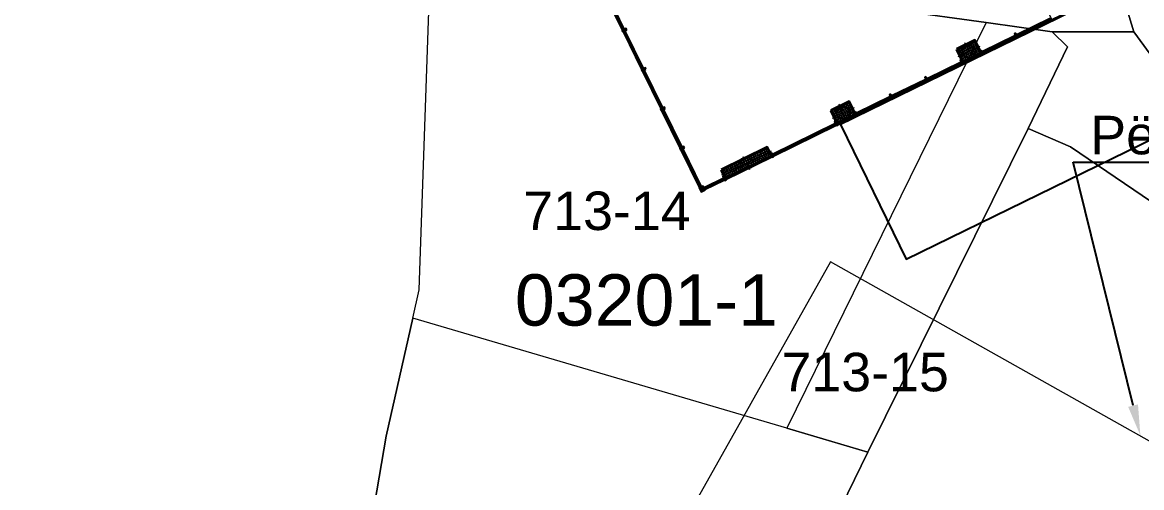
# Model space of a CAD drawing. Header units: metres. Extents: x 7511825 to 7512099, y 4692231 to 4692445.
# Drawn here: x 7511850.16 to 7511893.77, y 4692347.68 to 4692365.8 of the extents above; entities that cross this region are included whole.
import ezdxf
from ezdxf import colors
from ezdxf.entities.mleader import LeaderData, LeaderLine
from ezdxf.math import Vec2, Vec3

# ---------------------------------------------------------------- set-up
doc = ezdxf.new("R2010")
doc.units = ezdxf.units.M
doc.header["$XCLIPFRAME"] = 0
doc.header["$PDMODE"] = 32
doc.header["$PDSIZE"] = 0.5
for name, color, linetype, lineweight in [('- lokalet e_Pen_No__132', 255, 'Continuous', 0), ('A - Alumil_Pen_No__102', 254, 'Continuous', 13), ('A - Alumil_Pen_No__42', 8, 'Continuous', 25), ('A - Muret_Pen_No__7', 7, 'Continuous', 35), ('A - Perdhesa Polyine_Pen_No__6', 1, 'Continuous', 0), ('A - Pllaka mbi bodrum_Pen_No__42', 8, 'Continuous', 25), ('A - Pllaka Suteren_Pen_No__42', 8, 'Continuous', 25), ('A - Shtyllat_Pen_No__1', 7, 'Continuous', 0), ('A - Shtyllat_Pen_No__7', 7, 'Continuous', 35), ('leja xeni', 1, 'Continuous', 0), ('Parcela Baze', 7, 'Continuous', 0)]:
    doc.layers.add(name, color=color, linetype=linetype, lineweight=lineweight)
for name, color, linetype in [('A - Alumil', 7, 'Continuous'), ('A - Muret', 7, 'Continuous'), ('A - Pllaka mbi bodrum', 7, 'Continuous'), ('A - Pllaka Suteren', 7, 'Continuous'), ('A - Shtyllat', 7, 'Continuous'), ('fer +', 32, 'Continuous'), ('Nr Parceles Baze', 7, 'Continuous'), ('PARCELA', 7, 'Continuous')]:
    doc.layers.add(name, color=color, linetype=linetype)
doc.layers.add('parcelat e vjetra', color=7, linetype='Continuous', lineweight=0, true_color=0x848443)
doc.layers.add('parcelat e vjetra nr', color=7, linetype='Continuous', lineweight=0, true_color=0x848443)
doc.styles.get("Standard").update_dxf_attribs({"font": 'arial.ttf'})
picture_1 = doc.add_image_def('image1.tif', size_in_pixel=(11235, 8447))
pattern_1 = [(45, (0, 0), (-45.96194, 45.96194), []), (135, (0, 0), (45.96194, 45.96194), [])]
pattern_2 = [(45, (0, 0), (-79.5495, 79.5495), []), (45, (-26.52, 26.52), (-79.5495, 79.5495), [])]

# ---------------------------------------------------------------- blocks, each defined once
blk = doc.blocks.new('Slab_1', base_point=(-1850, -19001))
at = {"layer": 'A - Pllaka Suteren_Pen_No__42', "color": 8, "linetype": 'Continuous', "lineweight": 25, "flags": 128}
blk.add_lwpolyline([(-1850, -19001), (52100, -19001), (52100, 0), (0, 0), (0, -8551), (-1850, -8551)], close=True, dxfattribs=at)
blk = doc.blocks.new('Slab_5', base_point=(52202, -19051))
at = {"layer": 'A - Pllaka mbi bodrum_Pen_No__42', "color": 8, "linetype": 'Continuous', "lineweight": 25, "flags": 128}
blk.add_lwpolyline([(52202, -19051), (4150, -19050), (4150, -24901), (27100, -24901), (27100, -53141), (34367, -53141), (34572, -54048), (58272, -48655), (58121, -47975), (60180, -47516), (56977, -33242), (55470, -33580), (54395, -28800), (53758, -28901), (42448, -29954), (42022, -24921), (53287, -23873)], close=True, dxfattribs=at)
blk = doc.blocks.new('Slab_7', base_point=(4150, -19050))
at = {"layer": 'A - Pllaka mbi bodrum_Pen_No__42', "color": 8, "linetype": 'Continuous', "lineweight": 25, "flags": 128}
blk.add_lwpolyline([(4150, -19050), (4150, -24901), (27100, -24901), (27100, -53141), (34367, -53141), (34572, -54048), (55898, -49195), (55730, -48438), (52543, -34237), (55470, -33580), (54395, -28800), (53758, -28901), (42448, -29954), (42022, -24921), (53287, -23873), (52202, -19051)], close=True, dxfattribs=at)
blk = doc.blocks.new('Wall_227', base_point=(-1850, -19001))
at = {"layer": 'A - Muret', "linetype": 'Continuous', "lineweight": 0, "true_color": 0x000000}
for points in [[(-1800, -8666), (-1850, -8666), (-1850, -10319), (-1800, -10319)], [(-1800, -10374), (-1850, -10374), (-1850, -12027), (-1800, -12027)], [(-1850, -12082), (-1850, -13736), (-1800, -13736), (-1800, -12082)], [(-1850, -13791), (-1850, -15444), (-1800, -15444), (-1800, -13791)], [(-1850, -15499), (-1850, -17152), (-1800, -17152), (-1800, -15499)], [(-1800, -17207), (-1850, -17207), (-1850, -18861), (-1800, -18861)]]:
    blk.add_hatch(color=18, dxfattribs=at).paths.add_polyline_path(points)
at = {"layer": 'A - Muret_Pen_No__7', "color": 7, "linetype": 'Continuous', "lineweight": 35, "flags": 128}
for points in [[(-1850, -8666), (-1850, -10319)], [(-1800, -10319), (-1800, -8666)], [(-1850, -10374), (-1850, -12027)], [(-1800, -12027), (-1800, -10374)], [(-1850, -12082), (-1850, -13736)], [(-1800, -13736), (-1800, -12082)], [(-1850, -13791), (-1850, -15444)], [(-1800, -15444), (-1800, -13791)], [(-1850, -15499), (-1850, -17152)], [(-1800, -17152), (-1800, -15499)], [(-1850, -17207), (-1850, -18861)], [(-1800, -18861), (-1800, -17207)]]:
    blk.add_lwpolyline(points, dxfattribs=at)
blk = doc.blocks.new('Wall_234', base_point=(-1850, -19001))
at = {"layer": 'A - Muret', "linetype": 'Continuous', "lineweight": 0, "true_color": 0x000000}
blk.add_hatch(color=18, dxfattribs=at).paths.add_polyline_path([(-1710, -18951), (-1710, -19001), (-855, -19001), (-855, -18951)])
at = {"layer": 'A - Muret_Pen_No__7', "color": 7, "linetype": 'Continuous', "lineweight": 35, "flags": 128}
for points in [[(-855, -18951), (-1710, -18951)], [(-1710, -19001), (-855, -19001)]]:
    blk.add_lwpolyline(points, dxfattribs=at)
blk = doc.blocks.new('Wall_235', base_point=(1200, -19001))
at = {"layer": 'A - Muret', "linetype": 'Continuous', "lineweight": 0, "true_color": 0x000000}
blk.add_hatch(color=18, dxfattribs=at).paths.add_polyline_path([(1255, -18951), (1255, -19001), (3995, -19001), (3995, -18951)])
at = {"layer": 'A - Muret_Pen_No__7', "color": 7, "linetype": 'Continuous', "lineweight": 35, "flags": 128}
for points in [[(3995, -18951), (1255, -18951)], [(1255, -19001), (3995, -19001)]]:
    blk.add_lwpolyline(points, dxfattribs=at)
blk = doc.blocks.new('Wall_236', base_point=(4850, -19001))
at = {"layer": 'A - Muret', "linetype": 'Continuous', "lineweight": 0, "true_color": 0x000000}
for points in [[(4905, -18951), (4905, -19001), (6380, -19001), (6380, -18951)], [(6435, -19001), (7910, -19001), (7910, -18951), (6435, -18951)], [(7965, -19001), (9445, -19001), (9445, -18951), (7965, -18951)]]:
    blk.add_hatch(color=18, dxfattribs=at).paths.add_polyline_path(points)
at = {"layer": 'A - Muret_Pen_No__7', "color": 7, "linetype": 'Continuous', "lineweight": 35, "flags": 128}
for points in [[(6380, -18951), (4905, -18951)], [(4905, -19001), (6380, -19001)], [(7910, -18951), (6435, -18951)], [(6435, -19001), (7910, -19001)], [(9445, -18951), (7965, -18951)], [(7965, -19001), (9445, -19001)]]:
    blk.add_lwpolyline(points, dxfattribs=at)
blk = doc.blocks.new('Wall_237', base_point=(10300, -19001))
at = {"layer": 'A - Muret', "linetype": 'Continuous', "lineweight": 0, "true_color": 0x000000}
for points in [[(10355, -18951), (10355, -19001), (11800, -19001), (11800, -18951)], [(11855, -19001), (13295, -19001), (13295, -18951), (11855, -18951)]]:
    blk.add_hatch(color=18, dxfattribs=at).paths.add_polyline_path(points)
at = {"layer": 'A - Muret_Pen_No__7', "color": 7, "linetype": 'Continuous', "lineweight": 35, "flags": 128}
for points in [[(11800, -18951), (10355, -18951)], [(10355, -19001), (11800, -19001)], [(13295, -18951), (11855, -18951)], [(11855, -19001), (13295, -19001)]]:
    blk.add_lwpolyline(points, dxfattribs=at)
blk = doc.blocks.new('Column_53', base_point=(200, -18801))
at = {"layer": 'A - Shtyllat', "linetype": 'Continuous', "lineweight": 0, "true_color": 0x000000}
h = blk.add_hatch(dxfattribs=at)
h.set_pattern_fill('CONCRETE_BLOCK', color=18, style=0, pattern_type=2)
h.set_pattern_definition(pattern_1)
h.paths.add_polyline_path([(-800, -18601), (-800, -19001), (1200, -19001), (1200, -18601)])
at = {"layer": 'A - Shtyllat_Pen_No__1', "color": 7, "linetype": 'Continuous', "lineweight": 13}
for p, q in [((200, -18721), (200, -18521)), ((120, -18801), (-880, -18801)), ((200, -18881), (200, -19081)), ((280, -18801), (1280, -18801))]:
    blk.add_line(p, q, dxfattribs=at)
blk.add_point((200, -18801), dxfattribs=at)
at = {"layer": 'A - Shtyllat_Pen_No__7', "color": 7, "linetype": 'Continuous', "lineweight": 35, "flags": 128}
blk.add_lwpolyline([(-800, -18601), (-800, -19001), (1200, -19001), (1200, -18601)], close=True, dxfattribs=at)
blk = doc.blocks.new('Column_91', base_point=(9900, -18701))
at = {"layer": 'A - Shtyllat', "linetype": 'Continuous', "lineweight": 0, "true_color": 0x000000}
h = blk.add_hatch(dxfattribs=at)
h.set_pattern_fill('CONCRETE_BLOCK', color=18, style=0, pattern_type=2)
h.set_pattern_definition(pattern_1)
h.paths.add_polyline_path([(9500, -18401), (9500, -19001), (10300, -19001), (10300, -18401)])
at = {"layer": 'A - Shtyllat_Pen_No__1', "color": 7, "linetype": 'Continuous', "lineweight": 13}
for p, q in [((9820, -18701), (9420, -18701)), ((9900, -18621), (9900, -18321)), ((9980, -18701), (10380, -18701)), ((9900, -18781), (9900, -19081))]:
    blk.add_line(p, q, dxfattribs=at)
blk.add_point((9900, -18701), dxfattribs=at)
at = {"layer": 'A - Shtyllat_Pen_No__7', "color": 7, "linetype": 'Continuous', "lineweight": 35, "flags": 128}
blk.add_lwpolyline([(9500, -18401), (9500, -19001), (10300, -19001), (10300, -18401)], close=True, dxfattribs=at)
blk = doc.blocks.new('Column_97', base_point=(4450, -18701))
at = {"layer": 'A - Shtyllat', "linetype": 'Continuous', "lineweight": 0, "true_color": 0x000000}
h = blk.add_hatch(dxfattribs=at)
h.set_pattern_fill('CONCRETE_BLOCK', color=18, style=0, pattern_type=2)
h.set_pattern_definition(pattern_1)
h.paths.add_polyline_path([(4050, -18401), (4050, -19001), (4850, -19001), (4850, -18401)])
at = {"layer": 'A - Shtyllat_Pen_No__1', "color": 7, "linetype": 'Continuous', "lineweight": 13}
for p, q in [((4370, -18701), (3970, -18701)), ((4450, -18621), (4450, -18321)), ((4530, -18701), (4930, -18701)), ((4450, -18781), (4450, -19081))]:
    blk.add_line(p, q, dxfattribs=at)
blk.add_point((4450, -18701), dxfattribs=at)
at = {"layer": 'A - Shtyllat_Pen_No__7', "color": 7, "linetype": 'Continuous', "lineweight": 35, "flags": 128}
blk.add_lwpolyline([(4050, -18401), (4050, -19001), (4850, -19001), (4850, -18401)], close=True, dxfattribs=at)
blk = doc.blocks.new('Column_120', base_point=(-1795, -18946))
at = {"layer": 'A - Alumil_Pen_No__102', "linetype": 'Continuous', "lineweight": 13}
h = blk.add_hatch(dxfattribs=at)
h.set_pattern_fill('STEEL', color=254, style=0, pattern_type=2)
h.set_pattern_definition(pattern_2)
h.paths.add_polyline_path([(-1710, -19031), (-1710, -18861), (-1880, -18861), (-1880, -19031)])
at = {"layer": 'A - Alumil_Pen_No__42', "color": 8, "linetype": 'Continuous', "lineweight": 25, "flags": 128}
blk.add_lwpolyline([(-1710, -19031), (-1710, -18861), (-1880, -18861), (-1880, -19031)], close=True, dxfattribs=at)
blk = doc.blocks.new('Column_121', base_point=(-1795, -17180))
at = {"layer": 'A - Alumil_Pen_No__102', "linetype": 'Continuous', "lineweight": 13}
h = blk.add_hatch(dxfattribs=at)
h.set_pattern_fill('STEEL', color=254, style=0, pattern_type=2)
h.set_pattern_definition(pattern_2)
h.paths.add_polyline_path([(-1710, -17207), (-1710, -17152), (-1880, -17152), (-1880, -17207)])
at = {"layer": 'A - Alumil_Pen_No__42', "color": 8, "linetype": 'Continuous', "lineweight": 25, "flags": 128}
blk.add_lwpolyline([(-1710, -17207), (-1710, -17152), (-1880, -17152), (-1880, -17207)], close=True, dxfattribs=at)
blk = doc.blocks.new('Column_122', base_point=(-1795, -15472))
at = {"layer": 'A - Alumil_Pen_No__102', "linetype": 'Continuous', "lineweight": 13}
h = blk.add_hatch(dxfattribs=at)
h.set_pattern_fill('STEEL', color=254, style=0, pattern_type=2)
h.set_pattern_definition(pattern_2)
h.paths.add_polyline_path([(-1710, -15499), (-1710, -15444), (-1880, -15444), (-1880, -15499)])
at = {"layer": 'A - Alumil_Pen_No__42', "color": 8, "linetype": 'Continuous', "lineweight": 25, "flags": 128}
blk.add_lwpolyline([(-1710, -15499), (-1710, -15444), (-1880, -15444), (-1880, -15499)], close=True, dxfattribs=at)
blk = doc.blocks.new('Column_123', base_point=(-1795, -13763))
at = {"layer": 'A - Alumil_Pen_No__102', "linetype": 'Continuous', "lineweight": 13}
h = blk.add_hatch(dxfattribs=at)
h.set_pattern_fill('STEEL', color=254, style=0, pattern_type=2)
h.set_pattern_definition(pattern_2)
h.paths.add_polyline_path([(-1710, -13791), (-1710, -13736), (-1880, -13736), (-1880, -13791)])
at = {"layer": 'A - Alumil_Pen_No__42', "color": 8, "linetype": 'Continuous', "lineweight": 25, "flags": 128}
blk.add_lwpolyline([(-1710, -13791), (-1710, -13736), (-1880, -13736), (-1880, -13791)], close=True, dxfattribs=at)
blk = doc.blocks.new('Column_124', base_point=(-1795, -12055))
at = {"layer": 'A - Alumil_Pen_No__102', "linetype": 'Continuous', "lineweight": 13}
h = blk.add_hatch(dxfattribs=at)
h.set_pattern_fill('STEEL', color=254, style=0, pattern_type=2)
h.set_pattern_definition(pattern_2)
h.paths.add_polyline_path([(-1710, -12082), (-1710, -12027), (-1880, -12027), (-1880, -12082)])
at = {"layer": 'A - Alumil_Pen_No__42', "color": 8, "linetype": 'Continuous', "lineweight": 25, "flags": 128}
blk.add_lwpolyline([(-1710, -12082), (-1710, -12027), (-1880, -12027), (-1880, -12082)], close=True, dxfattribs=at)
blk = doc.blocks.new('Column_126', base_point=(-828, -18946))
at = {"layer": 'A - Alumil_Pen_No__102', "linetype": 'Continuous', "lineweight": 13}
h = blk.add_hatch(dxfattribs=at)
h.set_pattern_fill('STEEL', color=254, style=0, pattern_type=2)
h.set_pattern_definition(pattern_2)
h.paths.add_polyline_path([(-800, -18861), (-855, -18861), (-855, -19031), (-800, -19031)])
at = {"layer": 'A - Alumil_Pen_No__42', "color": 8, "linetype": 'Continuous', "lineweight": 25, "flags": 128}
blk.add_lwpolyline([(-800, -18861), (-855, -18861), (-855, -19031), (-800, -19031)], close=True, dxfattribs=at)
blk = doc.blocks.new('Column_127', base_point=(1227, -18946))
at = {"layer": 'A - Alumil_Pen_No__102', "linetype": 'Continuous', "lineweight": 13}
h = blk.add_hatch(dxfattribs=at)
h.set_pattern_fill('STEEL', color=254, style=0, pattern_type=2)
h.set_pattern_definition(pattern_2)
h.paths.add_polyline_path([(1255, -18861), (1200, -18861), (1200, -19031), (1255, -19031)])
at = {"layer": 'A - Alumil_Pen_No__42', "color": 8, "linetype": 'Continuous', "lineweight": 25, "flags": 128}
blk.add_lwpolyline([(1255, -18861), (1200, -18861), (1200, -19031), (1255, -19031)], close=True, dxfattribs=at)
blk = doc.blocks.new('Column_128', base_point=(4022, -18946))
at = {"layer": 'A - Alumil_Pen_No__102', "linetype": 'Continuous', "lineweight": 13}
h = blk.add_hatch(dxfattribs=at)
h.set_pattern_fill('STEEL', color=254, style=0, pattern_type=2)
h.set_pattern_definition(pattern_2)
h.paths.add_polyline_path([(4050, -18861), (3995, -18861), (3995, -19031), (4050, -19031)])
at = {"layer": 'A - Alumil_Pen_No__42', "color": 8, "linetype": 'Continuous', "lineweight": 25, "flags": 128}
blk.add_lwpolyline([(4050, -18861), (3995, -18861), (3995, -19031), (4050, -19031)], close=True, dxfattribs=at)
blk = doc.blocks.new('Column_129', base_point=(4877, -18946))
at = {"layer": 'A - Alumil_Pen_No__102', "linetype": 'Continuous', "lineweight": 13}
h = blk.add_hatch(dxfattribs=at)
h.set_pattern_fill('STEEL', color=254, style=0, pattern_type=2)
h.set_pattern_definition(pattern_2)
h.paths.add_polyline_path([(4905, -18861), (4850, -18861), (4850, -19031), (4905, -19031)])
at = {"layer": 'A - Alumil_Pen_No__42', "color": 8, "linetype": 'Continuous', "lineweight": 25, "flags": 128}
blk.add_lwpolyline([(4905, -18861), (4850, -18861), (4850, -19031), (4905, -19031)], close=True, dxfattribs=at)
blk = doc.blocks.new('Column_130', base_point=(9472, -18946))
at = {"layer": 'A - Alumil_Pen_No__102', "linetype": 'Continuous', "lineweight": 13}
h = blk.add_hatch(dxfattribs=at)
h.set_pattern_fill('STEEL', color=254, style=0, pattern_type=2)
h.set_pattern_definition(pattern_2)
h.paths.add_polyline_path([(9500, -18861), (9445, -18861), (9445, -19031), (9500, -19031)])
at = {"layer": 'A - Alumil_Pen_No__42', "color": 8, "linetype": 'Continuous', "lineweight": 25, "flags": 128}
blk.add_lwpolyline([(9500, -18861), (9445, -18861), (9445, -19031), (9500, -19031)], close=True, dxfattribs=at)
blk = doc.blocks.new('Column_131', base_point=(6407, -18946))
at = {"layer": 'A - Alumil_Pen_No__102', "linetype": 'Continuous', "lineweight": 13}
h = blk.add_hatch(dxfattribs=at)
h.set_pattern_fill('STEEL', color=254, style=0, pattern_type=2)
h.set_pattern_definition(pattern_2)
h.paths.add_polyline_path([(6435, -18861), (6380, -18861), (6380, -19031), (6435, -19031)])
at = {"layer": 'A - Alumil_Pen_No__42', "color": 8, "linetype": 'Continuous', "lineweight": 25, "flags": 128}
blk.add_lwpolyline([(6435, -18861), (6380, -18861), (6380, -19031), (6435, -19031)], close=True, dxfattribs=at)
blk = doc.blocks.new('Column_132', base_point=(7937, -18946))
at = {"layer": 'A - Alumil_Pen_No__102', "linetype": 'Continuous', "lineweight": 13}
h = blk.add_hatch(dxfattribs=at)
h.set_pattern_fill('STEEL', color=254, style=0, pattern_type=2)
h.set_pattern_definition(pattern_2)
h.paths.add_polyline_path([(7965, -18861), (7910, -18861), (7910, -19031), (7965, -19031)])
at = {"layer": 'A - Alumil_Pen_No__42', "color": 8, "linetype": 'Continuous', "lineweight": 25, "flags": 128}
blk.add_lwpolyline([(7965, -18861), (7910, -18861), (7910, -19031), (7965, -19031)], close=True, dxfattribs=at)
blk = doc.blocks.new('Column_133', base_point=(10328, -18946))
at = {"layer": 'A - Alumil_Pen_No__102', "linetype": 'Continuous', "lineweight": 13}
h = blk.add_hatch(dxfattribs=at)
h.set_pattern_fill('STEEL', color=254, style=0, pattern_type=2)
h.set_pattern_definition(pattern_2)
h.paths.add_polyline_path([(10355, -18861), (10300, -18861), (10300, -19031), (10355, -19031)])
at = {"layer": 'A - Alumil_Pen_No__42', "color": 8, "linetype": 'Continuous', "lineweight": 25, "flags": 128}
blk.add_lwpolyline([(10355, -18861), (10300, -18861), (10300, -19031), (10355, -19031)], close=True, dxfattribs=at)
blk = doc.blocks.new('Column_135', base_point=(11828, -18946))
at = {"layer": 'A - Alumil_Pen_No__102', "linetype": 'Continuous', "lineweight": 13}
h = blk.add_hatch(dxfattribs=at)
h.set_pattern_fill('STEEL', color=254, style=0, pattern_type=2)
h.set_pattern_definition(pattern_2)
h.paths.add_polyline_path([(11855, -18861), (11800, -18861), (11800, -19031), (11855, -19031)])
at = {"layer": 'A - Alumil_Pen_No__42', "color": 8, "linetype": 'Continuous', "lineweight": 25, "flags": 128}
blk.add_lwpolyline([(11855, -18861), (11800, -18861), (11800, -19031), (11855, -19031)], close=True, dxfattribs=at)

msp = doc.modelspace()

# ---------------------------------------------------------------- linework, layer by layer
at = {"layer": '- lokalet e_Pen_No__132', "color": 255, "linetype": 'Continuous', "lineweight": 0, "flags": 128}
msp.add_lwpolyline([(7511890.222, 4692365.954), (7511890.271, 4692365.916), (7511887.9, 4692370.768), (7511886.327, 4692369.999), (7511884.708, 4692373.883), (7511886.28, 4692374.651), (7511882.152, 4692383.097), (7511869.933, 4692377.126), (7511873.75, 4692369.44), (7511872.088, 4692368.628), (7511876.64, 4692359.316)], close=True, dxfattribs=at)
at = {"layer": 'A - Perdhesa Polyine_Pen_No__6', "linetype": 'Continuous', "lineweight": 0}
msp.add_lwpolyline([(7511902.895, 4692372.086), (7511876.615, 4692359.242), (7511872.027, 4692368.631), (7511873.689, 4692369.444), (7511869.934, 4692377.126), (7511894.552, 4692389.157)], close=True, dxfattribs=at)
at = {"layer": 'A - Shtyllat_Pen_No__1', "color": 7, "linetype": 'Continuous', "flags": 128}
for points in [[(7511886.548, 4692364.765), (7511886.812, 4692364.226), (7511887.53, 4692364.577), (7511887.267, 4692365.116)], [(7511881.652, 4692362.372), (7511881.915, 4692361.833), (7511882.634, 4692362.184), (7511882.37, 4692362.723)], [(7511877.382, 4692360.062), (7511877.558, 4692359.703), (7511879.355, 4692360.581), (7511879.179, 4692360.941)]]:
    msp.add_lwpolyline(points, close=True, dxfattribs=at)
at = {"layer": 'leja xeni', "flags": 128}
msp.add_lwpolyline([(7511881.644, 4692356.483), (7511872.333, 4692339.919), (7511917.707, 4692314.413), (7511920.597, 4692319.557), (7511921.643, 4692318.969), (7511922.966, 4692321.232), (7511923.533, 4692321.004), (7511928.629, 4692330.07)], close=True, dxfattribs=at)
at = {"layer": 'PARCELA', "lineweight": 0, "flags": 128}
msp.add_lwpolyline([(7511879.94, 4692349.998), (7511883.095, 4692349.068), (7511889.344, 4692361.676), (7511890.881, 4692364.849), (7511890.286, 4692365.442), (7511887.703, 4692365.8), (7511879.94, 4692349.998)], dxfattribs=at)
at = {"layer": 'Parcela Baze', "flags": 128}
for points in [[(7511897.246, 4692360.267), (7511893.466, 4692365.435), (7511890.286, 4692365.442), (7511887.703, 4692365.8), (7511877.458, 4692367.218), (7511869.461, 4692368.275), (7511866.082, 4692368.871), (7511866.161, 4692371.131), (7511868.089, 4692380.675)], [(7511918.965, 4692311.985), (7511892.386, 4692326.927), (7511865.807, 4692341.869), (7511863.876, 4692347.021), (7511864.33, 4692349.682), (7511865.363, 4692354.287), (7511865.611, 4692355.392), (7511866.082, 4692368.871), (7511869.461, 4692368.275), (7511877.458, 4692367.218), (7511887.703, 4692365.8), (7511890.286, 4692365.442), (7511890.881, 4692364.849), (7511889.344, 4692361.676), (7511891, 4692360.963), (7511895.198, 4692358.097), (7511899.376, 4692354.42), (7511900.258, 4692353.644), (7511912.211, 4692343.575), (7511925.491, 4692332.643), (7511935.682, 4692324.288)]]:
    msp.add_lwpolyline(points, dxfattribs=at)
at = {"layer": 'Parcela Baze', "lineweight": 0, "flags": 128}
msp.add_lwpolyline([(7511890.286, 4692365.442), (7511893.466, 4692365.435), (7511897.246, 4692360.267), (7511907.287, 4692351.18), (7511910.408, 4692348.042)], dxfattribs=at)
at = {"layer": 'parcelat e vjetra', "lineweight": 0, "flags": 128}
for points in [[(7511894.291, 4692373.23), (7511902.611, 4692378.579), (7511913.452, 4692385.678), (7511942.993, 4692405.116), (7511951.692, 4692387.847), (7511952.79, 4692386.36), (7511939.92, 4692377.23), (7511934.09, 4692373.38), (7511935.68, 4692370.75), (7511922.3, 4692361.1), (7511923.27, 4692360.23), (7511932.73, 4692351.68), (7511933.22, 4692351.09), (7511920.285, 4692340.217), (7511910.408, 4692348.042), (7511907.287, 4692351.18), (7511897.246, 4692360.267), (7511893.466, 4692365.435), (7511892.786, 4692367.666), (7511892.71, 4692369.743), (7511892.758, 4692370.324), (7511892.856, 4692371.514), (7511894.943, 4692372.976), (7511894.291, 4692373.23)], [(7511894.291, 4692373.23), (7511902.611, 4692378.579), (7511913.452, 4692385.678), (7511942.993, 4692405.116), (7511951.692, 4692387.847), (7511952.79, 4692386.36), (7511939.92, 4692377.23), (7511934.09, 4692373.38), (7511935.68, 4692370.75), (7511922.3, 4692361.1), (7511923.27, 4692360.23), (7511932.73, 4692351.68), (7511933.22, 4692351.09), (7511920.285, 4692340.217), (7511910.408, 4692348.042), (7511907.287, 4692351.18), (7511897.246, 4692360.267), (7511893.466, 4692365.435), (7511892.786, 4692367.666), (7511892.71, 4692369.743), (7511892.758, 4692370.324), (7511892.856, 4692371.514), (7511894.943, 4692372.976), (7511894.291, 4692373.23)], [(7511866.161, 4692371.131), (7511869.532, 4692387.82), (7511869.842, 4692387.49), (7511870.032, 4692387.28), (7511870.102, 4692387.2), (7511877.791, 4692378.6), (7511894.291, 4692373.23), (7511894.943, 4692372.976), (7511892.856, 4692371.514), (7511892.758, 4692370.324), (7511892.71, 4692369.743), (7511892.786, 4692367.666), (7511893.466, 4692365.435), (7511890.286, 4692365.442), (7511887.703, 4692365.8), (7511877.458, 4692367.218), (7511869.461, 4692368.275), (7511866.082, 4692368.871), (7511866.161, 4692371.131)], [(7511863.876, 4692347.021), (7511864.33, 4692349.682), (7511865.363, 4692354.287), (7511865.611, 4692355.392), (7511866.082, 4692368.871), (7511869.461, 4692368.275), (7511877.458, 4692367.218), (7511887.703, 4692365.8), (7511890.286, 4692365.442), (7511890.881, 4692364.849), (7511889.344, 4692361.676), (7511891, 4692360.963), (7511895.198, 4692358.097), (7511899.376, 4692354.42), (7511900.258, 4692353.644), (7511912.211, 4692343.575), (7511925.491, 4692332.643), (7511935.682, 4692324.288)], [(7511912.211, 4692343.575), (7511900.258, 4692353.644), (7511899.376, 4692354.42), (7511891.604, 4692343.916), (7511887.487, 4692338.879), (7511881.582, 4692330.791), (7511881.313, 4692330.399), (7511890.79, 4692324.02), (7511895.375, 4692320.907), (7511895.714, 4692321.363), (7511906.479, 4692314.723), (7511918.211, 4692306.549), (7511912.576, 4692309.769), (7511904.168, 4692314.576), (7511894.835, 4692319.912), (7511883.85, 4692326.192), (7511862.81, 4692340.782), (7511875.603, 4692333.703), (7511883.095, 4692349.068), (7511889.344, 4692361.676), (7511890.881, 4692364.849), (7511890.286, 4692365.442)], [(7511875.603, 4692333.703), (7511883.095, 4692349.068), (7511879.94, 4692349.998), (7511865.363, 4692354.287), (7511864.33, 4692349.682), (7511863.876, 4692347.021), (7511862.81, 4692340.782), (7511875.603, 4692333.703)]]:
    msp.add_lwpolyline(points, dxfattribs=at)
msp.add_lwpolyline([(7511899.376, 4692354.42), (7511895.198, 4692358.097), (7511891, 4692360.963), (7511889.344, 4692361.676), (7511883.095, 4692349.068), (7511875.603, 4692333.703), (7511881.313, 4692330.399), (7511881.582, 4692330.791), (7511887.487, 4692338.879), (7511891.604, 4692343.916)], close=True, dxfattribs=at)

# ---------------------------------------------------------------- block references
at = {"layer": 'A - Alumil', "color": 8, "lineweight": 25, "xscale": 0.001, "yscale": 0.001, "zscale": 0.001, "rotation": 26.04594870372196}
for name, p in [('Column_124', (7511873.614, 4692365.507)), ('Column_135', (7511888.879, 4692365.297)), ('Column_133', (7511887.531, 4692364.639)), ('Column_123', (7511874.364, 4692363.972)), ('Column_130', (7511886.763, 4692364.263)), ('Column_132', (7511885.384, 4692363.589)), ('Column_131', (7511884.009, 4692362.917)), ('Column_122', (7511875.114, 4692362.437)), ('Column_129', (7511882.634, 4692362.245)), ('Column_128', (7511881.866, 4692361.87)), ('Column_121', (7511875.864, 4692360.902)), ('Column_127', (7511879.355, 4692360.643)), ('Column_126', (7511877.509, 4692359.74)), ('Column_120', (7511876.64, 4692359.316))]:
    msp.add_blockref(name, p, dxfattribs=at)
at = {"layer": 'A - Muret', "color": 7, "lineweight": 35, "xscale": 0.001, "yscale": 0.001, "zscale": 0.001, "rotation": 26.04594870372196}
for name, p in [('Wall_227', (7511876.614, 4692359.242)), ('Wall_237', (7511887.53, 4692364.577)), ('Wall_236', (7511882.634, 4692362.184)), ('Wall_235', (7511879.355, 4692360.581)), ('Wall_234', (7511876.614, 4692359.242))]:
    msp.add_blockref(name, p, dxfattribs=at)
at = {"layer": 'A - Pllaka mbi bodrum', "color": 8, "linetype": 'Continuous', "lineweight": 25, "xscale": 0.001, "yscale": 0.001, "zscale": 0.001, "rotation": 26.04594870372196}
for name, p in [('Slab_5', (7511925.199, 4692382.931)), ('Slab_7', (7511882.027, 4692361.832))]:
    msp.add_blockref(name, p, dxfattribs=at)
at = {"layer": 'A - Pllaka Suteren', "color": 8, "linetype": 'Continuous', "lineweight": 25, "xscale": 0.001, "yscale": 0.001, "zscale": 0.001, "rotation": 26.04594870372196}
msp.add_blockref('Slab_1', (7511876.614, 4692359.242), dxfattribs=at)
at = {"layer": 'A - Shtyllat', "color": 7, "lineweight": 35, "xscale": 0.001, "yscale": 0.001, "zscale": 0.001, "rotation": 26.04594870372196}
for name, p in [('Column_91', (7511887.039, 4692364.671)), ('Column_97', (7511882.143, 4692362.278)), ('Column_53', (7511878.368, 4692360.322))]:
    msp.add_blockref(name, p, dxfattribs=at)

# ---------------------------------------------------------------- texts
at = {"layer": 'Nr Parceles Baze'}
msp.add_text('03201-1', height=2, dxfattribs=at).set_placement((7511869.345, 4692353.993))
at = {"layer": 'parcelat e vjetra nr'}
for s, p in [('713-14', (7511869.672, 4692357.716)), ('713-15', (7511879.731, 4692351.434))]:
    msp.add_text(s, height=1.5, dxfattribs=at).set_placement(p)

# ---------------------------------------------------------------- pictures from other files: only their frames are drawn
at = {"layer": 'fer +', "lineweight": 13}
image = msp.add_image(picture_1, insert=(7510761.385, 4690852.668), size_in_units=(2378.075, 1787.948), dxfattribs=at)
image.set_boundary_path([(5025.28, 987.893), (5895.768, 1572.597)])
image.dxf.flags = 15

# ---------------------------------------------------------------- leaders
at = {"layer": 'A - Perdhesa Polyine_Pen_No__6', "linetype": 'Continuous'}
ml = msp.add_multileader_mtext('Standard', dxfattribs=at)
ml.set_content('Përdhesa Meo', color=256)
ml.set_leader_properties()
ml.build(insert=Vec2(0, 0))
ml.multileader.update_dxf_attribs({"text_left_attachment_type": 6, "text_right_attachment_type": 6, "dogleg_length": 0.36, "arrow_head_size": 1.2})
ctx = ml.context
ctx.base_point, ctx.char_height, ctx.arrow_head_size, ctx.landing_gap_size, ctx.plane_origin = Vec3(7511891.464, 4692360.366), 1.5, 1.2, 0.3, Vec3(7511893.718, 4692349.71)
ctx.left_attachment, ctx.right_attachment = 6, 6
notes = []
notes.append((ctx, [(0, (1, 1, 0), (7511891.104, 4692360.366), (1, 0), 0.36, [(0, [(7511893.718, 4692349.71)], 0, [])])]))
ctx.mtext.insert, ctx.mtext.flow_direction = Vec3(7511891.764, 4692362.166), 5
for ctx, leaders in notes:
    for number, flags, end, landing, length, lines in leaders:
        leader = LeaderData()
        leader.index, (leader.has_last_leader_line, leader.has_dogleg_vector, leader.attachment_direction) = number, flags
        leader.last_leader_point, leader.dogleg_vector, leader.dogleg_length = Vec3(end), Vec3(landing), length
        for number, points, colour, breaks in lines:
            line = LeaderLine()
            line.index, line.vertices, line.color, line.breaks = number, Vec3.list(points), colors.encode_raw_color(colour), breaks
            leader.lines.append(line)
        ctx.leaders.append(leader)

doc.saveas('drawing.dxf')
